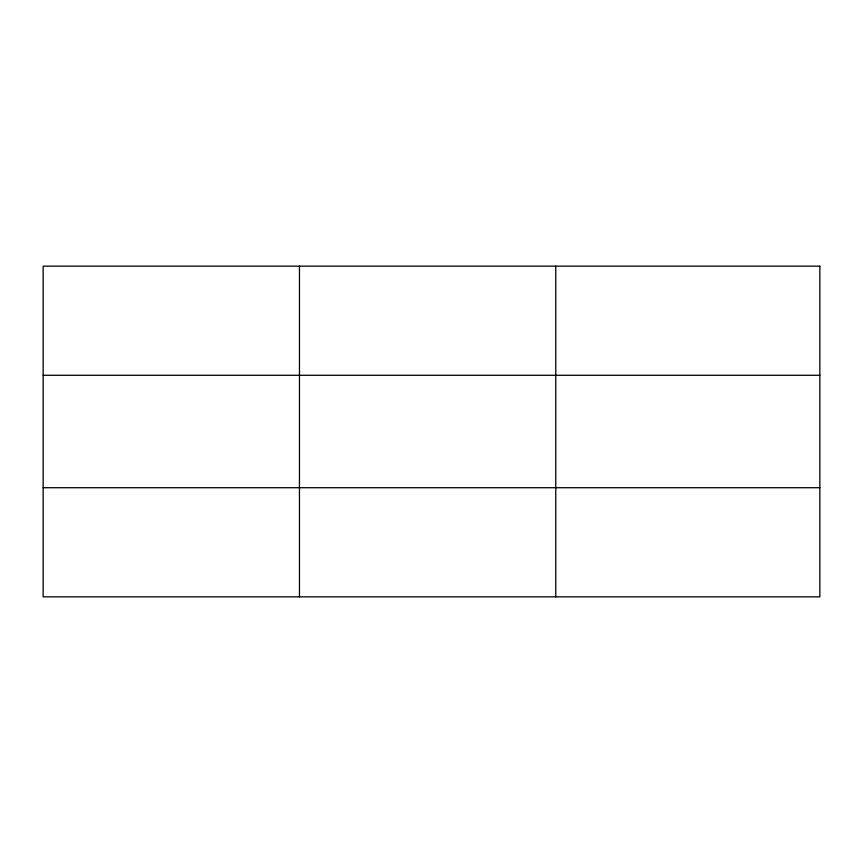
<?xml version="1.0" encoding="UTF-8"?>
<svg xmlns="http://www.w3.org/2000/svg" width="863" height="863" viewBox="0 0 863 863"><rect width="100%" height="100%" fill="white"/><g stroke="black" fill="none" stroke-linecap="round" stroke-linejoin="round"><path stroke-width="1.29" d="M299.461 596.84L299.461 266.16M555.772 596.84L555.772 266.16M43.15 375.286L819.85 375.286M43.15 487.714L819.85 487.714M819.85 266.16L819.85 596.84L43.15 596.84L43.15 266.16L819.85 266.16"/></g></svg>
